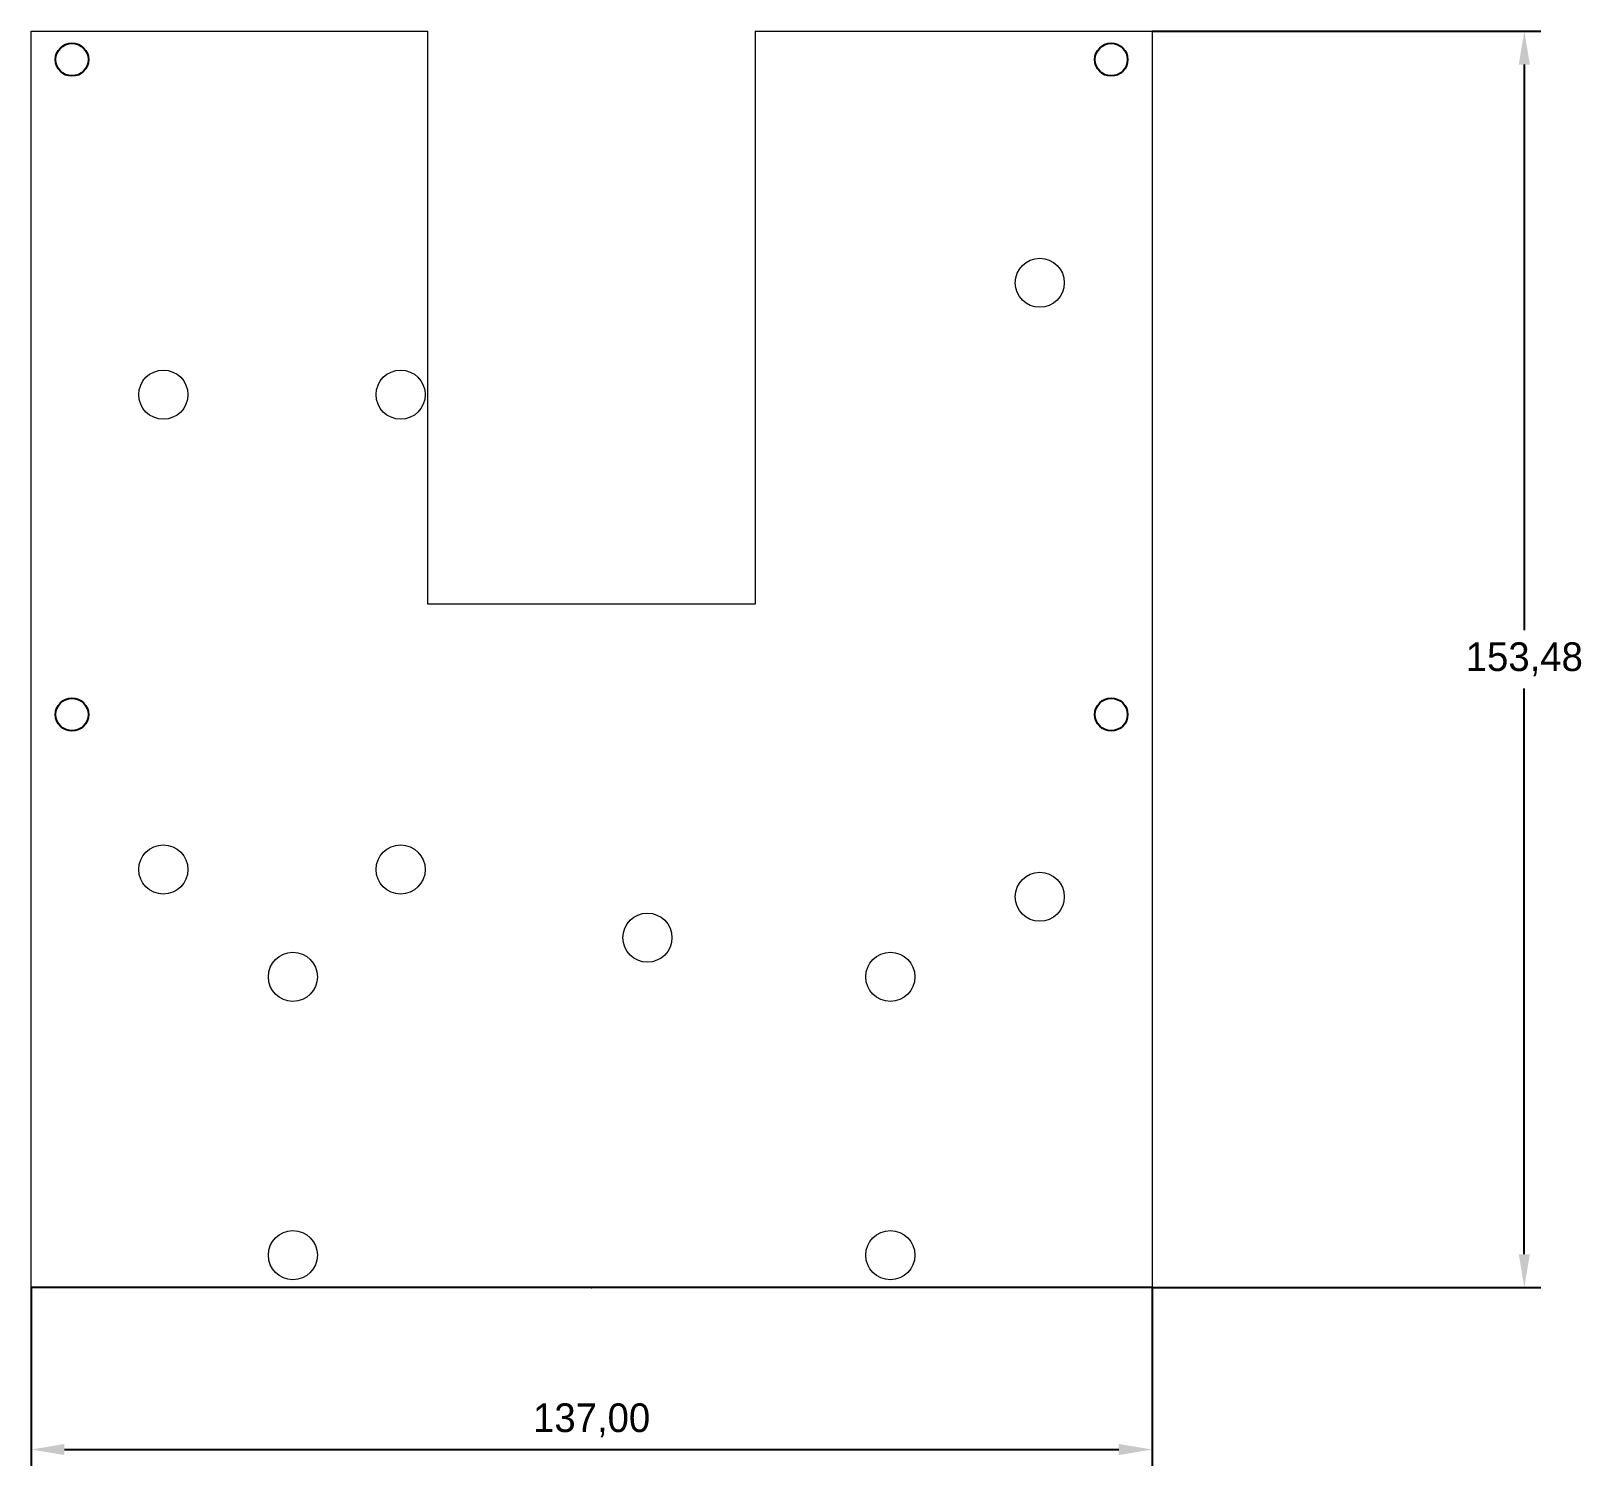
# Model space of a CAD drawing. Header units: millimetres. Extents: x -141 to 49, y -52 to 123.
import ezdxf

# ---------------------------------------------------------------- set-up
doc = ezdxf.new("R2010")
doc.units = ezdxf.units.MM
doc.header["$PDSIZE"] = -1
doc.dimstyles.new('ISO-25', dxfattribs={"dimtxt": 2.5, "dimasz": 2.5, "dimexe": 1.25, "dimexo": 0.625, "dimtad": 1, "dimtxsty": 'Standard', "dimcen": 2.5, "dimadec": 0, "dimazin": 0, "dimtfac": 1, "dimtmove": 0, "dimatfit": 3, "dimfxl": 1, "dimarcsym": 0})

# ---------------------------------------------------------------- blocks, each defined once
blk = doc.blocks.new('*D1')
at = {"color": 0, "lineweight": -2, "transparency": 16777216}
for p, q in [((-141, -30), (-141, -51.78)), ((-4, -30), (-4, -51.78)), ((-136.92, -49.78), (-8.08, -49.78))]:
    blk.add_line(p, q, dxfattribs=at)
at = {"color": 0, "transparency": 16777216}
for points in [[(-136.92, -49.1), (-136.92, -50.46), (-141, -49.78)], [(-8.08, -49.1), (-8.08, -50.46), (-4, -49.78)]]:
    blk.add_solid(points, dxfattribs=at)
at = {"layer": 'Defpoints', "color": 0, "transparency": 16777216}
for p in [(-141, -30), (-4, -30), (-4, -49.78)]:
    blk.add_point(p, dxfattribs=at)
at = {"color": 0, "transparency": 16777216, "insert": (-72.5, -46.22), "char_height": 3.5, "attachment_point": 5}
blk.add_mtext('137,00', dxfattribs=at)
blk = doc.blocks.new('*D2')
at = {"color": 0, "lineweight": -2, "transparency": 16777216}
for p, q in [((-4, 123.48), (43.47, 123.48)), ((41.47, 119.4), (41.47, 50.31)), ((41.47, -25.92), (41.47, 43.18)), ((-4, -30), (43.47, -30))]:
    blk.add_line(p, q, dxfattribs=at)
at = {"color": 0, "transparency": 16777216}
for points in [[(40.79, 119.4), (42.15, 119.4), (41.47, 123.48)], [(40.79, -25.92), (42.15, -25.92), (41.47, -30)]]:
    blk.add_solid(points, dxfattribs=at)
at = {"layer": 'Defpoints', "color": 0, "transparency": 16777216}
for p in [(-4, 123.48), (-4, -30), (41.47, -30)]:
    blk.add_point(p, dxfattribs=at)
at = {"color": 0, "transparency": 16777216, "insert": (41.47, 46.74), "char_height": 3.5, "attachment_point": 5}
blk.add_mtext('153,48', dxfattribs=at)

msp = doc.modelspace()

# ---------------------------------------------------------------- linework, layer by layer
at = {"color": 7, "linetype": 'Continuous', "lineweight": 15}
for p, q in [((-141.001, -30), (-141.001, 123.484)), ((-141.001, 123.484), (-92.5, 123.484)), ((-92.5, 53.484), (-92.5, 123.484)), ((-52.5, 123.484), (-52.5, 53.484)), ((-52.5, 123.484), (-4, 123.484)), ((-4, 123.484), (-4, -30)), ((-52.5, 53.484), (-92.5, 53.484)), ((-4, -30), (-141.001, -30))]:
    msp.add_line(p, q, dxfattribs=at)
at = {"color": 7, "linetype": 'Continuous'}
msp.add_line((-4, -30), (-141.001, -30), dxfattribs=at)
for centre in [(-136, 120), (-9, 120), (-136, 40), (-9, 40)]:
    msp.add_circle(centre, 2, dxfattribs=at)
at = {"color": 7, "linetype": 'Continuous', "lineweight": 15}
for centre, radius in [((-136, 120), 2), ((-9, 120), 2), ((-17.742, 92.74), 3), ((-124.84, 79.073), 3), ((-95.84, 79.073), 3), ((-136, 40), 2), ((-9, 40), 2), ((-124.84, 21.073), 3), ((-95.84, 21.073), 3), ((-17.742, 17.74), 3), ((-65.683, 12.743), 3), ((-109, 7.961), 3), ((-36, 7.961), 3), ((-109, -26.039), 3), ((-36, -26.039), 3)]:
    msp.add_circle(centre, radius, dxfattribs=at)
at = {"color": 7, "linetype": 'Continuous'}
msp.add_point((-72.5, -30), dxfattribs=at)

# ---------------------------------------------------------------- dimensions: what is measured, and where the dimension line sits
dim = msp.add_linear_dim(base=(41.468, -30), p1=(-4, 123.484), p2=(-4, -30), angle=90, dimstyle='ISO-25', override={"dimtxt": 3.5, "dimasz": 4.08, "dimexe": 2, "dimexo": 0, "dimgap": 1.524, "dimtih": 1, "dimtoh": 1, "dimzin": 0, "dimadec": 2, "dimtzin": 0})
dim.commit()
dim.dimension.update_dxf_attribs({"geometry": '*D2', "text_midpoint": (41.468, 46.742)})
dim = msp.add_linear_dim(base=(-4, -49.784), p1=(-141.001, -30), p2=(-4, -30), dimstyle='ISO-25', override={"dimtxt": 3.5, "dimasz": 4.08, "dimexe": 2, "dimexo": 0, "dimgap": 1.524, "dimtih": 1, "dimtoh": 1, "dimzin": 0, "dimadec": 2, "dimtzin": 0})
dim.commit()
dim.dimension.update_dxf_attribs({"geometry": '*D1', "text_midpoint": (-72.501, -46.218)})

doc.saveas('drawing.dxf')
